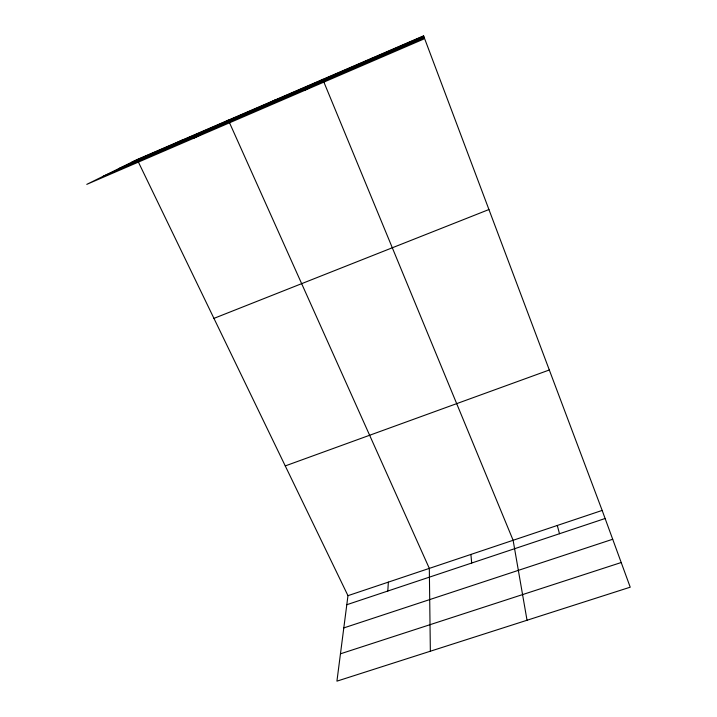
<?xml version="1.0" encoding="UTF-8"?>
<svg xmlns="http://www.w3.org/2000/svg" width="717" height="717" viewBox="0 0 717 717"><rect width="100%" height="100%" fill="white"/><g stroke="black" fill="none" stroke-linecap="round" stroke-linejoin="round"><path stroke-width="1.08" d="M387.807 591.032L388.345 582.132M137.162 159.524L347.969 595.666L336.927 681.15L630.225 587.187L602.163 510.423L423.577 35.85L137.162 159.524L86.775 184.368L423.783 39.041L423.577 35.85M371.756 58.561L372.706 57.817M304.411 90.521L322.758 79.381L513.121 540.286L527.031 620.25M272.37 101.464L275.14 99.95M193.366 138.408L228.347 120.151L429.322 568.393L430.352 651.224M177.933 142.244L182.369 140.003M131.946 162.096L423.595 36.182M118.448 168.755L423.657 37.024M103.158 176.292L423.72 38.001M213.944 318.375L488.931 209.534M285.258 465.916L549.312 369.99M347.969 595.666L602.163 510.423M346.804 604.718L605.112 518.499M343.802 627.913L612.703 539.256M340.458 653.814L621.209 562.522M557.297 525.471L559.493 533.726M470.908 554.438L471.687 563.033"/></g></svg>
